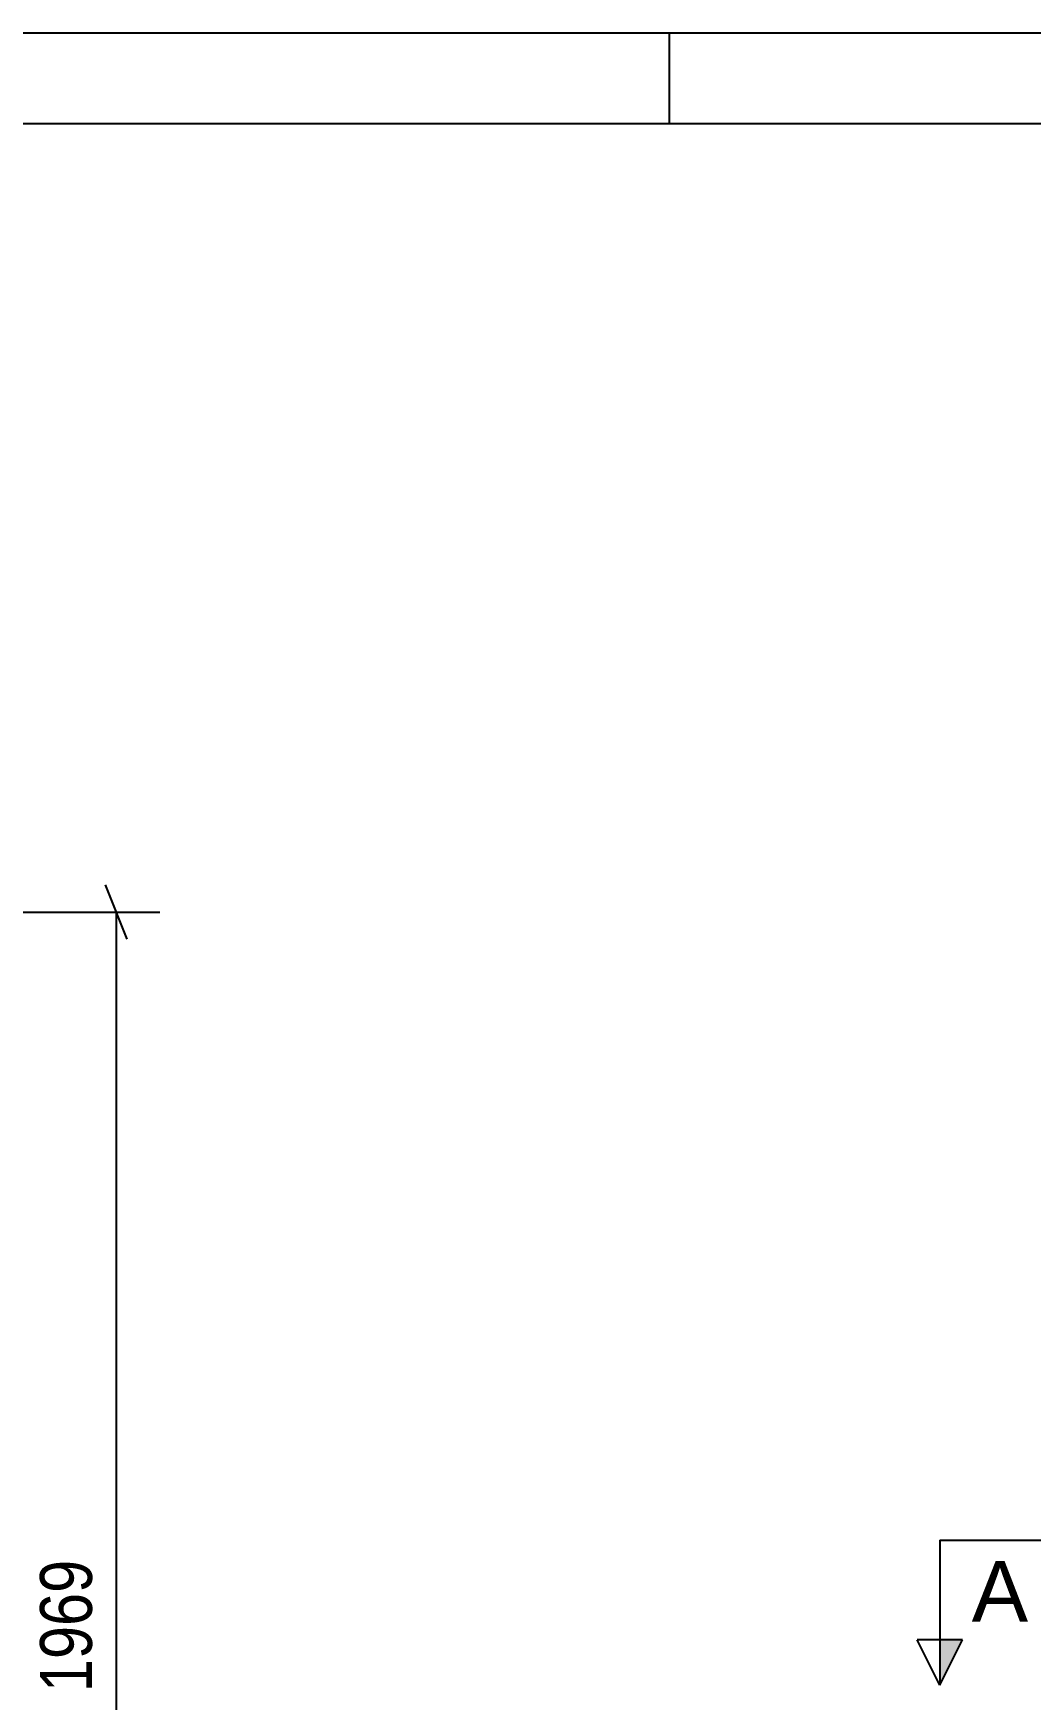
# Model space of a CAD drawing. Header units: millimetres. Extents: x -808 to 381, y -747 to 94.
# Drawn here: x -74 to -19, y 2.4 to 94.3 of the extents above; entities that cross this region are included whole.
import ezdxf

# ---------------------------------------------------------------- set-up
doc = ezdxf.new("R2010")
doc.units = ezdxf.units.MM
doc.styles.add('Arial', font='arial.ttf', dxfattribs={"height": 0.2})
doc.styles.add('Arial Narrow', font='ARIALN.TTF', dxfattribs={"height": 0.2})

# ---------------------------------------------------------------- blocks, each defined once
blk = doc.blocks.new('Unknown-232923327-64945')
at = {"color": 5, "linetype": 'Continuous'}
for p, q in [((381.123, 94.316), (-807.877, 94.316)), ((-38.877, 89.316), (-38.877, 94.316)), ((376.123, 89.316), (-802.877, 89.316))]:
    blk.add_line(p, q, dxfattribs=at)
blk = doc.blocks.new('StraightDimension-232923327-84397 - 69491')
at = {"color": 7, "linetype": 'Continuous'}
for p, q in [((-68.782, 44.348), (-69.982, 47.348)), ((-114.506, 45.848), (-66.982, 45.848)), ((-69.382, -32.901), (-69.382, 45.848)), ((-69.982, -31.401), (-68.782, -34.401)), ((-99.033, -32.901), (-66.982, -32.901))]:
    blk.add_line(p, q, dxfattribs=at)
at = {"color": 0}
blk.add_wipeout([(-70.132, 10.73), (-74.332, 10.73), (-74.332, 2.218), (-70.132, 2.218)], dxfattribs=at)
at = {"color": 3, "style": 'Arial Narrow'}
blk.add_text('1969', height=2.8633, rotation=90.00021, dxfattribs=at).set_placement((-70.732, 2.818))
blk = doc.blocks.new('SectionMark-232923327-69748 - 56149')
at = {"linetype": 'Continuous'}
blk.add_hatch(color=6, dxfattribs=at).paths.add_polyline_path([(-23.961, 5.701), (-22.711, 5.701), (-23.961, 3.201)])
at = {"color": 6, "linetype": 'Continuous'}
for p, q in [((-23.961, 11.201), (-15.961, 11.201)), ((-23.961, 11.201), (-23.961, 3.201)), ((-23.961, 3.201), (-25.211, 5.701)), ((-22.711, 5.701), (-25.211, 5.701)), ((-23.961, 3.201), (-22.711, 5.701))]:
    blk.add_line(p, q, dxfattribs=at)
at = {"color": 0, "linetype": 'Continuous'}
blk.add_wipeout([(-19.101, 6.701), (-19.101, 10.201), (-22.211, 10.201), (-22.211, 6.701)], dxfattribs=at)
at = {"color": 3, "linetype": 'Continuous', "style": 'Arial'}
blk.add_text('A', height=3.343, dxfattribs=at).set_placement((-22.211, 6.701))

msp = doc.modelspace()

# ---------------------------------------------------------------- block references
msp.add_blockref('Unknown-232923327-64945', (0, 0))

# ---------------------------------------------------------------- next in the draw order: block references
for name in ['StraightDimension-232923327-84397 - 69491', 'SectionMark-232923327-69748 - 56149']:
    msp.add_blockref(name, (0, 0))

doc.saveas('drawing.dxf')
